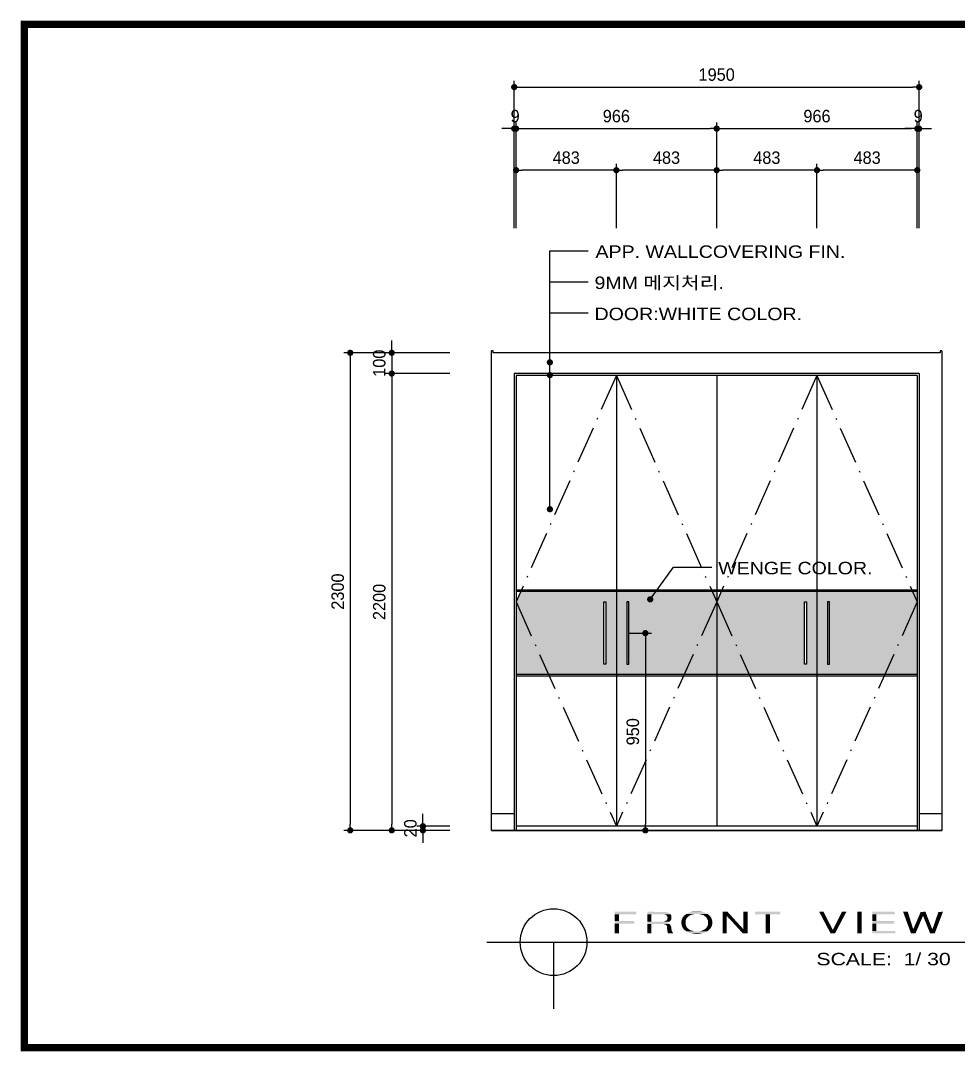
# Model space of a CAD drawing. Header units: millimetres. Extents: x -285 to 6878, y 504 to 5468.
# Drawn here: x -285 to 4231, y 504 to 5468 of the extents above; entities that cross this region are included whole.
import ezdxf
from ezdxf.enums import TextEntityAlignment as Align

# ---------------------------------------------------------------- set-up
doc = ezdxf.new("R2010")
doc.units = ezdxf.units.MM
doc.header["$LTSCALE"] = 30
doc.linetypes.add('ACAD_ISO10W100', pattern=[18.5, 12, -3, 0.5, -3])
doc.linetypes.add('CEN', pattern=[62, 60, -1, 0, -1])
for name, color, linetype in [('CEN', 1, 'CEN'), ('DIM', 8, 'Continuous'), ('ele', 7, 'Continuous'), ('FIN', 6, 'Continuous'), ('SHEET', 1, 'Continuous'), ('TEXT', 3, 'Continuous')]:
    doc.layers.add(name, color=color, linetype=linetype)
doc.layers.add('HAT', color=8, linetype='Continuous', lineweight=9)
doc.styles.add('GHS', font='Dotum.ttf')
doc.dimstyles.new('50', dxfattribs={"dimscale": 50, "dimtxt": 2, "dimasz": 1, "dimexe": 1, "dimexo": 1, "dimgap": 1, "dimtad": 1, "dimdec": 0, "dimzin": 0, "dimdsep": 46, "dimtxsty": 'GHS', "dimblk": 'KIM', "dimblk1": 'DOT', "dimblk2": 'DOT', "dimsah": 1, "dimcen": 0, "dimclrd": 9, "dimclre": 9, "dimclrt": 3, "dimadec": 0, "dimazin": 0, "dimtfac": 1, "dimtdec": 0, "dimtix": 1, "dimtmove": 2, "dimatfit": 3, "dimldrblk": 'DOT', "dimfxl": 0, "dimtolj": 1, "dimtzin": 0, "dimarcsym": 0})

# ---------------------------------------------------------------- blocks, each defined once
blk = doc.blocks.new('_Dot')
at = {"color": 0, "linetype": 'ByBlock', "lineweight": -2}
blk.add_line((-0.5, 0), (-1, 0), dxfattribs=at)
at = {"color": 0, "linetype": 'ByBlock', "const_width": 0.5}
blk.add_lwpolyline([(-0.25, 0, 1), (0.25, 0, 1)], format="xyb", close=True, dxfattribs=at)
blk = doc.blocks.new('*D4')
at = {"layer": 'DEFPOINTS', "color": 0}
for p in [(3066.6, 4948), (2100.6, 4438.4), (3066.6, 4438.4)]:
    blk.add_point(p, dxfattribs=at)
at = {"layer": 'DIM', "color": 9, "lineweight": -2}
for p, q in [((2100.6, 4468.4), (2100.6, 4978)), ((3066.6, 4468.4), (3066.6, 4978)), ((2130.6, 4948), (3036.6, 4948))]:
    blk.add_line(p, q, dxfattribs=at)
at = {"layer": 'DIM', "color": 9, "lineweight": -2, "xscale": 30, "yscale": 30, "zscale": 30, "rotation": 180}
blk.add_blockref('_Dot', (2100.6, 4948), dxfattribs=at)
at = {"layer": 'DIM', "color": 9, "lineweight": -2, "xscale": 30, "yscale": 30, "zscale": 30}
blk.add_blockref('_Dot', (3066.6, 4948), dxfattribs=at)
at = {"layer": 'DIM', "color": 3, "insert": (2583.6, 5008), "char_height": 60, "attachment_point": 5, "style": 'GHS'}
blk.add_mtext('\\A1;966', dxfattribs=at)
blk = doc.blocks.new('KIM')
at = {"layer": 'DIM', "color": 4}
blk.add_line((-1.2, 0), (1.2, 0), dxfattribs=at)
for radius in [0.3, 0.15]:
    blk.add_circle((0, 0), radius, dxfattribs=at)
blk = doc.blocks.new('*D5')
at = {"layer": 'DEFPOINTS', "color": 0}
for p in [(4041.6, 4948), (4032.6, 4438.4), (4041.6, 4438.4)]:
    blk.add_point(p, dxfattribs=at)
at = {"layer": 'DIM', "color": 9, "lineweight": -2}
for p, q in [((4032.6, 4468.4), (4032.6, 4978)), ((4041.6, 4468.4), (4041.6, 4978)), ((4002.6, 4948), (3972.6, 4948)), ((4032.6, 4948), (4041.6, 4948)), ((4071.6, 4948), (4101.6, 4948))]:
    blk.add_line(p, q, dxfattribs=at)
at = {"layer": 'DIM', "color": 9, "lineweight": -2, "xscale": 30, "yscale": 30, "zscale": 30}
blk.add_blockref('_Dot', (4032.6, 4948), dxfattribs=at)
at = {"layer": 'DIM', "color": 9, "lineweight": -2, "xscale": 30, "yscale": 30, "zscale": 30, "rotation": 180}
blk.add_blockref('_Dot', (4041.6, 4948), dxfattribs=at)
at = {"layer": 'DIM', "color": 3, "insert": (4037.1, 5008), "char_height": 60, "attachment_point": 5, "style": 'GHS'}
blk.add_mtext('\\A1;9', dxfattribs=at)
blk = doc.blocks.new('*D6')
at = {"layer": 'DEFPOINTS', "color": 0}
for p in [(2100.6, 4948), (2091.6, 4438.4), (2100.6, 4438.4)]:
    blk.add_point(p, dxfattribs=at)
at = {"layer": 'DIM', "color": 9, "lineweight": -2}
for p, q in [((2091.6, 4468.4), (2091.6, 4978)), ((2100.6, 4468.4), (2100.6, 4978)), ((2061.6, 4948), (2031.6, 4948)), ((2091.6, 4948), (2100.6, 4948)), ((2130.6, 4948), (2160.6, 4948))]:
    blk.add_line(p, q, dxfattribs=at)
at = {"layer": 'DIM', "color": 9, "lineweight": -2, "xscale": 30, "yscale": 30, "zscale": 30}
blk.add_blockref('_Dot', (2091.6, 4948), dxfattribs=at)
at = {"layer": 'DIM', "color": 9, "lineweight": -2, "xscale": 30, "yscale": 30, "zscale": 30, "rotation": 180}
blk.add_blockref('_Dot', (2100.6, 4948), dxfattribs=at)
at = {"layer": 'DIM', "color": 3, "insert": (2096.1, 5008), "char_height": 60, "attachment_point": 5, "style": 'GHS'}
blk.add_mtext('\\A1;9', dxfattribs=at)
blk = doc.blocks.new('*D7')
at = {"layer": 'DEFPOINTS', "color": 0}
for p in [(4032.6, 4948), (3066.6, 4438.4), (4032.6, 4438.4)]:
    blk.add_point(p, dxfattribs=at)
at = {"layer": 'DIM', "color": 9, "lineweight": -2}
for p, q in [((3066.6, 4468.4), (3066.6, 4978)), ((4032.6, 4468.4), (4032.6, 4978)), ((3096.6, 4948), (4002.6, 4948))]:
    blk.add_line(p, q, dxfattribs=at)
at = {"layer": 'DIM', "color": 9, "lineweight": -2, "xscale": 30, "yscale": 30, "zscale": 30, "rotation": 180}
blk.add_blockref('_Dot', (3066.6, 4948), dxfattribs=at)
at = {"layer": 'DIM', "color": 9, "lineweight": -2, "xscale": 30, "yscale": 30, "zscale": 30}
blk.add_blockref('_Dot', (4032.6, 4948), dxfattribs=at)
at = {"layer": 'DIM', "color": 3, "insert": (3549.6, 5008), "char_height": 60, "attachment_point": 5, "style": 'GHS'}
blk.add_mtext('\\A1;966', dxfattribs=at)
blk = doc.blocks.new('*D8')
at = {"layer": 'DEFPOINTS', "color": 0}
for p in [(4041.6, 5148), (2091.6, 4438.4), (4041.6, 4438.4)]:
    blk.add_point(p, dxfattribs=at)
at = {"layer": 'DIM', "color": 9, "lineweight": -2}
for p, q in [((2091.6, 4468.4), (2091.6, 5178)), ((4041.6, 4468.4), (4041.6, 5178)), ((2121.6, 5148), (4011.6, 5148))]:
    blk.add_line(p, q, dxfattribs=at)
at = {"layer": 'DIM', "color": 9, "lineweight": -2, "xscale": 30, "yscale": 30, "zscale": 30, "rotation": 180}
blk.add_blockref('_Dot', (2091.6, 5148), dxfattribs=at)
at = {"layer": 'DIM', "color": 9, "lineweight": -2, "xscale": 30, "yscale": 30, "zscale": 30}
blk.add_blockref('_Dot', (4041.6, 5148), dxfattribs=at)
at = {"layer": 'DIM', "color": 3, "insert": (3066.6, 5208), "char_height": 60, "attachment_point": 5, "style": 'GHS'}
blk.add_mtext('\\A1;1950', dxfattribs=at)
blk = doc.blocks.new('*D9')
at = {"layer": 'DEFPOINTS', "color": 0}
for p in [(3066.6, 4748), (3066.6, 4438.4), (3549.6, 4438.4)]:
    blk.add_point(p, dxfattribs=at)
at = {"layer": 'DIM', "color": 9, "lineweight": -2}
for p, q in [((3066.6, 4468.4), (3066.6, 4778)), ((3549.6, 4468.4), (3549.6, 4778)), ((3519.6, 4748), (3096.6, 4748))]:
    blk.add_line(p, q, dxfattribs=at)
at = {"layer": 'DIM', "color": 9, "lineweight": -2, "xscale": 30, "yscale": 30, "zscale": 30, "rotation": 180}
blk.add_blockref('_Dot', (3066.6, 4748), dxfattribs=at)
at = {"layer": 'DIM', "color": 9, "lineweight": -2, "xscale": 30, "yscale": 30, "zscale": 30}
blk.add_blockref('_Dot', (3549.6, 4748), dxfattribs=at)
at = {"layer": 'DIM', "color": 3, "insert": (3308.1, 4808), "char_height": 60, "attachment_point": 5, "style": 'GHS'}
blk.add_mtext('\\A1;483', dxfattribs=at)
blk = doc.blocks.new('*D10')
at = {"layer": 'DEFPOINTS', "color": 0}
for p in [(2100.6, 4748), (2100.6, 4438.4), (2583.6, 4438.4)]:
    blk.add_point(p, dxfattribs=at)
at = {"layer": 'DIM', "color": 9, "lineweight": -2}
for p, q in [((2100.6, 4468.4), (2100.6, 4778)), ((2583.6, 4468.4), (2583.6, 4778)), ((2553.6, 4748), (2130.6, 4748))]:
    blk.add_line(p, q, dxfattribs=at)
at = {"layer": 'DIM', "color": 9, "lineweight": -2, "xscale": 30, "yscale": 30, "zscale": 30, "rotation": 180}
blk.add_blockref('_Dot', (2100.6, 4748), dxfattribs=at)
at = {"layer": 'DIM', "color": 9, "lineweight": -2, "xscale": 30, "yscale": 30, "zscale": 30}
blk.add_blockref('_Dot', (2583.6, 4748), dxfattribs=at)
at = {"layer": 'DIM', "color": 3, "insert": (2342.1, 4808), "char_height": 60, "attachment_point": 5, "style": 'GHS'}
blk.add_mtext('\\A1;483', dxfattribs=at)
blk = doc.blocks.new('*D11')
at = {"layer": 'DEFPOINTS', "color": 0}
for p in [(2583.6, 4748), (2583.6, 4438.4), (3066.6, 4438.4)]:
    blk.add_point(p, dxfattribs=at)
at = {"layer": 'DIM', "color": 9, "lineweight": -2}
for p, q in [((2583.6, 4468.4), (2583.6, 4778)), ((3066.6, 4468.4), (3066.6, 4778)), ((3036.6, 4748), (2613.6, 4748))]:
    blk.add_line(p, q, dxfattribs=at)
at = {"layer": 'DIM', "color": 9, "lineweight": -2, "xscale": 30, "yscale": 30, "zscale": 30, "rotation": 180}
blk.add_blockref('_Dot', (2583.6, 4748), dxfattribs=at)
at = {"layer": 'DIM', "color": 9, "lineweight": -2, "xscale": 30, "yscale": 30, "zscale": 30}
blk.add_blockref('_Dot', (3066.6, 4748), dxfattribs=at)
at = {"layer": 'DIM', "color": 3, "insert": (2825.1, 4808), "char_height": 60, "attachment_point": 5, "style": 'GHS'}
blk.add_mtext('\\A1;483', dxfattribs=at)
blk = doc.blocks.new('*D12')
at = {"layer": 'DEFPOINTS', "color": 0}
for p in [(3549.6, 4748), (3549.6, 4438.4), (4032.6, 4438.4)]:
    blk.add_point(p, dxfattribs=at)
at = {"layer": 'DIM', "color": 9, "lineweight": -2}
for p, q in [((3549.6, 4468.4), (3549.6, 4778)), ((4032.6, 4468.4), (4032.6, 4778)), ((4002.6, 4748), (3579.6, 4748))]:
    blk.add_line(p, q, dxfattribs=at)
at = {"layer": 'DIM', "color": 9, "lineweight": -2, "xscale": 30, "yscale": 30, "zscale": 30, "rotation": 180}
blk.add_blockref('_Dot', (3549.6, 4748), dxfattribs=at)
at = {"layer": 'DIM', "color": 9, "lineweight": -2, "xscale": 30, "yscale": 30, "zscale": 30}
blk.add_blockref('_Dot', (4032.6, 4748), dxfattribs=at)
at = {"layer": 'DIM', "color": 3, "insert": (3791.1, 4808), "char_height": 60, "attachment_point": 5, "style": 'GHS'}
blk.add_mtext('\\A1;483', dxfattribs=at)
blk = doc.blocks.new('*U3', base_point=(-167940, 53823.8))
at = {"layer": 'SHEET', "color": 0}
for points in [[(-167923.5, 53917.5), (-167923.5, 53907.7), (-167837, 53917.5), (-167837, 53907.7)], [(-167923.5, 53907.7), (-167923.5, 53880.3), (-167907, 53907.7), (-167907, 53880.3)], [(-167793.5, 53917.5), (-167793.5, 53917.2), (-167793.5, 53917.5), (-167722.3, 53917.2)], [(-167793.5, 53917.2), (-167793.5, 53913.6), (-167722.3, 53917.2), (-167707, 53913.6)], [(-167793.5, 53913.6), (-167793.5, 53909.7), (-167707, 53913.6), (-167701.1, 53909.7)], [(-167793.5, 53909.7), (-167793.5, 53907.7), (-167701.1, 53909.7), (-167699.9, 53907.7)], [(-167793.5, 53907.7), (-167793.5, 53905.8), (-167776.4, 53907.7), (-167776.4, 53905.8)], [(-167793.5, 53905.8), (-167793.5, 53902.3), (-167776.4, 53905.8), (-167776.4, 53902.3)], [(-167728.2, 53907.7), (-167720, 53905.8), (-167699.9, 53907.7), (-167698.7, 53905.8)], [(-167720, 53905.8), (-167714.7, 53902.3), (-167698.7, 53905.8), (-167696.6, 53902.3)], [(-167639.7, 53906.2), (-167642.8, 53903.8), (-167614.7, 53906.2), (-167620.4, 53903.8)], [(-167638.6, 53907), (-167639.7, 53906.2), (-167610.8, 53907), (-167614.7, 53906.2)], [(-167637.1, 53908.1), (-167638.6, 53907), (-167604.9, 53908.1), (-167610.8, 53907)], [(-167636.6, 53908.5), (-167637.1, 53908.1), (-167602.9, 53908.5), (-167581.7, 53908.1)], [(-167633.5, 53910.9), (-167636.6, 53908.5), (-167555.5, 53910.9), (-167551.5, 53908.5)], [(-167629.3, 53912.8), (-167633.5, 53910.9), (-167558.8, 53912.8), (-167555.5, 53910.9)], [(-167625.9, 53914.4), (-167629.3, 53912.8), (-167563.5, 53914.4), (-167558.8, 53912.8)], [(-167618.7, 53916.4), (-167625.9, 53914.4), (-167569.4, 53916.4), (-167563.5, 53914.4)], [(-167615.9, 53917.2), (-167618.7, 53916.4), (-167573.6, 53917.2), (-167569.4, 53916.4)], [(-167607.5, 53918.3), (-167615.9, 53917.2), (-167580, 53918.3), (-167573.6, 53917.2)], [(-167604.7, 53918.7), (-167580, 53918.3), (-167604.7, 53918.7), (-167607.5, 53918.3)], [(-167602.9, 53908.5), (-167604.9, 53908.1), (-167551.5, 53908.5), (-167550.8, 53908.1)], [(-167581.7, 53908.1), (-167577.9, 53907), (-167550.8, 53908.1), (-167548.8, 53907)], [(-167577.9, 53907), (-167575.3, 53906.2), (-167548.8, 53907), (-167547.9, 53906.2)], [(-167575.3, 53906.2), (-167567.6, 53903.8), (-167547.9, 53906.2), (-167545.4, 53903.8)], [(-167491.1, 53917.5), (-167491.1, 53899.9), (-167471.1, 53917.5), (-167455, 53899.9)], [(-167407, 53917.5), (-167407, 53899.9), (-167390.6, 53917.5), (-167390.6, 53899.9)], [(-167360.6, 53917.5), (-167360.6, 53907.7), (-167258.8, 53917.5), (-167258.8, 53907.7)], [(-167317.6, 53907.7), (-167317.6, 53869.7), (-167301.1, 53907.7), (-167301.1, 53869.7)], [(-167102.9, 53917.5), (-167094.1, 53900.7), (-167085.3, 53917.5), (-167076.9, 53900.7)], [(-167011.7, 53917.5), (-167020.4, 53900.7), (-166994.1, 53917.5), (-167002.9, 53900.7)], [(-166950, 53917.5), (-166950, 53874.4), (-166932.9, 53917.5), (-166932.9, 53874.4)], [(-166890, 53917.5), (-166890, 53907.7), (-166800.6, 53917.5), (-166800.6, 53907.7)], [(-166890, 53907.7), (-166890, 53880.3), (-166873.5, 53907.7), (-166873.5, 53880.3)], [(-166766.4, 53917.5), (-166766.3, 53917.2), (-166747.6, 53917.5), (-166747.5, 53917.2)], [(-166766.3, 53917.2), (-166766, 53916.4), (-166747.5, 53917.2), (-166747.3, 53916.4)], [(-166766, 53916.4), (-166760.2, 53900.3), (-166747.3, 53916.4), (-166742.3, 53900.3)], [(-166696.2, 53916.4), (-166702.9, 53900.3), (-166676.4, 53916.4), (-166670, 53900.3)], [(-166695.9, 53917.2), (-166696.2, 53916.4), (-166676.8, 53917.2), (-166676.4, 53916.4)], [(-166678.8, 53917.5), (-166695.9, 53917.2), (-166677, 53917.5), (-166676.8, 53917.2)], [(-166624.9, 53916.4), (-166630.5, 53900.3), (-166606.9, 53916.4), (-166613, 53900.3)], [(-166624.7, 53917.2), (-166624.9, 53916.4), (-166606.6, 53917.2), (-166606.9, 53916.4)], [(-166606.4, 53917.5), (-166624.7, 53917.2), (-166606.4, 53917.5), (-166606.6, 53917.2)], [(-167923.5, 53880.3), (-167923.5, 53874.4), (-167845.3, 53880.3), (-167845.3, 53874.4)], [(-167923.5, 53874.4), (-167923.5, 53870.5), (-167845.3, 53874.4), (-167845.3, 53870.5)], [(-167923.5, 53870.5), (-167923.5, 53831.3), (-167907, 53870.5), (-167907, 53831.3)], [(-167793.5, 53902.3), (-167793.5, 53901.1), (-167776.4, 53902.3), (-167776.4, 53901.1)], [(-167793.5, 53901.1), (-167793.5, 53896), (-167776.4, 53901.1), (-167776.4, 53896)], [(-167793.5, 53896), (-167793.5, 53888.5), (-167776.4, 53896), (-167776.4, 53888.5)], [(-167793.5, 53888.5), (-167793.5, 53887), (-167776.4, 53888.5), (-167776.4, 53887)], [(-167793.5, 53887), (-167793.5, 53884.2), (-167776.4, 53887), (-167776.4, 53884.2)], [(-167793.5, 53884.2), (-167793.5, 53882.6), (-167776.4, 53884.2), (-167776.4, 53882.6)], [(-167793.5, 53882.6), (-167793.5, 53879.1), (-167776.4, 53882.6), (-167776.4, 53879.1)], [(-167793.5, 53879.1), (-167793.5, 53878.3), (-167776.4, 53879.1), (-167776.4, 53878.3)], [(-167793.5, 53878.3), (-167793.5, 53877.9), (-167776.4, 53878.3), (-167776.4, 53877.9)], [(-167793.5, 53877.9), (-167793.5, 53874.4), (-167704.8, 53877.9), (-167711.1, 53874.4)], [(-167793.5, 53874.4), (-167793.5, 53873.2), (-167711.1, 53874.4), (-167711.1, 53873.2)], [(-167793.5, 53873.2), (-167793.5, 53869.7), (-167711.1, 53873.2), (-167704.7, 53869.7)], [(-167793.5, 53869.7), (-167793.5, 53868.1), (-167704.7, 53869.7), (-167703.4, 53868.1)], [(-167793.5, 53868.1), (-167793.5, 53867), (-167776.4, 53868.1), (-167776.4, 53867)], [(-167793.5, 53867), (-167793.5, 53863.4), (-167776.4, 53867), (-167776.4, 53863.4)], [(-167793.5, 53863.4), (-167793.5, 53863), (-167776.4, 53863.4), (-167776.4, 53863)], [(-167793.5, 53863), (-167793.5, 53859.5), (-167776.4, 53863), (-167776.4, 53859.5)], [(-167727.2, 53878.3), (-167729.4, 53877.9), (-167704.1, 53878.3), (-167704.8, 53877.9)], [(-167722.9, 53879.1), (-167727.2, 53878.3), (-167703.2, 53879.1), (-167704.1, 53878.3)], [(-167727, 53868.1), (-167721.7, 53867), (-167703.4, 53868.1), (-167702.5, 53867)], [(-167717.2, 53882.6), (-167722.9, 53879.1), (-167699.4, 53882.6), (-167703.2, 53879.1)], [(-167721.7, 53867), (-167716.4, 53863.4), (-167702.5, 53867), (-167699.7, 53863.4)], [(-167714.7, 53884.2), (-167717.2, 53882.6), (-167698.4, 53884.2), (-167699.4, 53882.6)], [(-167716.4, 53863.4), (-167716.2, 53863), (-167699.7, 53863.4), (-167699.4, 53863)], [(-167716.2, 53863), (-167714.1, 53859.5), (-167699.4, 53863), (-167698.3, 53859.5)], [(-167714.7, 53902.3), (-167714.1, 53901.1), (-167696.6, 53902.3), (-167695.9, 53901.1)], [(-167712.9, 53887), (-167714.7, 53884.2), (-167696.8, 53887), (-167698.4, 53884.2)], [(-167714.1, 53901.1), (-167711.7, 53896), (-167695.9, 53901.1), (-167695.9, 53896)], [(-167712.7, 53888.5), (-167712.9, 53887), (-167695.9, 53888.5), (-167696.8, 53887)], [(-167711.7, 53896), (-167712.7, 53888.5), (-167695.9, 53896), (-167695.9, 53888.5)], [(-167656.1, 53879.9), (-167656.4, 53877.5), (-167639.4, 53879.9), (-167639.3, 53877.5)], [(-167656.4, 53877.5), (-167656.3, 53876.4), (-167639.3, 53877.5), (-167639.2, 53876.4)], [(-167656.3, 53876.4), (-167655.6, 53866.6), (-167639.2, 53876.4), (-167638.9, 53866.6)], [(-167655.6, 53882.6), (-167656.1, 53879.9), (-167638.7, 53882.6), (-167639.4, 53879.9)], [(-167655.4, 53884.2), (-167655.6, 53882.6), (-167638.3, 53884.2), (-167638.7, 53882.6)], [(-167655.6, 53866.6), (-167655.5, 53865.8), (-167638.9, 53866.6), (-167638.8, 53865.8)], [(-167655.5, 53865.8), (-167655.4, 53865), (-167638.8, 53865.8), (-167638.8, 53865)], [(-167655.3, 53885), (-167655.4, 53884.2), (-167638.1, 53885), (-167638.3, 53884.2)], [(-167655.4, 53865), (-167655.3, 53863), (-167638.8, 53865), (-167638, 53863)], [(-167654.5, 53887), (-167655.3, 53885), (-167637.6, 53887), (-167638.1, 53885)], [(-167655.3, 53863), (-167653.9, 53859.5), (-167638, 53863), (-167636.4, 53859.5)], [(-167651.7, 53893.6), (-167654.5, 53887), (-167633.4, 53893.6), (-167637.6, 53887)], [(-167651.1, 53894.4), (-167651.7, 53893.6), (-167632.9, 53894.4), (-167633.4, 53893.6)], [(-167650.6, 53895.2), (-167651.1, 53894.4), (-167631.9, 53895.2), (-167632.9, 53894.4)], [(-167647, 53899.9), (-167650.6, 53895.2), (-167626.2, 53899.9), (-167631.9, 53895.2)], [(-167645.9, 53901.5), (-167647, 53899.9), (-167624.2, 53901.5), (-167626.2, 53899.9)], [(-167643.8, 53903), (-167645.9, 53901.5), (-167622.3, 53903), (-167624.2, 53901.5)], [(-167642.8, 53903.8), (-167643.8, 53903), (-167620.4, 53903.8), (-167622.3, 53903)], [(-167567.6, 53903.8), (-167566.5, 53903), (-167545.4, 53903.8), (-167544.5, 53903)], [(-167566.5, 53903), (-167564.4, 53901.5), (-167544.5, 53903), (-167542.8, 53901.5)], [(-167564.4, 53901.5), (-167562.3, 53899.9), (-167542.8, 53901.5), (-167541.1, 53899.9)], [(-167562.3, 53899.9), (-167555.9, 53895.2), (-167541.1, 53899.9), (-167537.6, 53895.2)], [(-167555.9, 53895.2), (-167555.4, 53894.4), (-167537.6, 53895.2), (-167537, 53894.4)], [(-167555.4, 53894.4), (-167555, 53893.6), (-167537, 53894.4), (-167536.7, 53893.6)], [(-167555, 53893.6), (-167551.6, 53887), (-167536.7, 53893.6), (-167534, 53887)], [(-167550.4, 53863), (-167551.7, 53859.5), (-167533.5, 53863), (-167534.8, 53859.5)], [(-167551.6, 53887), (-167550.6, 53885), (-167534, 53887), (-167533.2, 53885)], [(-167550.6, 53885), (-167550.2, 53884.2), (-167533.2, 53885), (-167532.9, 53884.2)], [(-167549.7, 53865), (-167550.4, 53863), (-167532.9, 53865), (-167533.5, 53863)], [(-167550.2, 53884.2), (-167549.4, 53882.6), (-167532.9, 53884.2), (-167532.7, 53882.6)], [(-167549.4, 53865.8), (-167549.7, 53865), (-167532.6, 53865.8), (-167532.9, 53865)], [(-167549.4, 53882.6), (-167549.4, 53879.9), (-167532.7, 53882.6), (-167532.3, 53879.9)], [(-167549.4, 53879.9), (-167549.4, 53877.5), (-167532.3, 53879.9), (-167531.9, 53877.5)], [(-167549.4, 53877.5), (-167549.4, 53876.4), (-167531.9, 53877.5), (-167531.7, 53876.4)], [(-167549.4, 53876.4), (-167549.4, 53866.6), (-167531.7, 53876.4), (-167532.3, 53866.6)], [(-167549.4, 53866.6), (-167549.4, 53865.8), (-167532.3, 53866.6), (-167532.6, 53865.8)], [(-167491.1, 53899.9), (-167491.1, 53896.8), (-167474.1, 53899.9), (-167474.1, 53896.8)], [(-167491.1, 53896.8), (-167491.1, 53895.6), (-167474.1, 53896.8), (-167474.1, 53895.6)], [(-167491.1, 53895.6), (-167491.1, 53888.5), (-167474.1, 53895.6), (-167474.1, 53888.5)], [(-167491.1, 53888.5), (-167491.1, 53887.4), (-167474.1, 53888.5), (-167474.1, 53887.4)], [(-167491.1, 53887.4), (-167491.1, 53883.4), (-167474.1, 53887.4), (-167474.1, 53883.4)], [(-167491.1, 53883.4), (-167491.1, 53874.4), (-167474.1, 53883.4), (-167474.1, 53874.4)], [(-167491.1, 53874.4), (-167491.1, 53865.4), (-167474.1, 53874.4), (-167474.1, 53865.4)], [(-167491.1, 53865.4), (-167491.1, 53860.3), (-167474.1, 53865.4), (-167474.1, 53860.3)], [(-167472.9, 53899.9), (-167470, 53896.8), (-167455, 53899.9), (-167452.1, 53896.8)], [(-167470, 53896.8), (-167470, 53895.6), (-167452.1, 53896.8), (-167451, 53895.6)], [(-167470, 53895.6), (-167462.3, 53888.5), (-167451, 53895.6), (-167444.6, 53888.5)], [(-167462.3, 53888.5), (-167461.2, 53887.4), (-167444.6, 53888.5), (-167443.5, 53887.4)], [(-167461.2, 53887.4), (-167457.7, 53883.4), (-167443.5, 53887.4), (-167439.9, 53883.4)], [(-167457.7, 53883.4), (-167449.4, 53874.4), (-167439.9, 53883.4), (-167431.8, 53874.4)], [(-167449.4, 53874.4), (-167441.1, 53865.4), (-167431.8, 53874.4), (-167423.6, 53865.4)], [(-167441.1, 53865.4), (-167436.4, 53860.3), (-167423.6, 53865.4), (-167418.9, 53860.3)], [(-167407, 53899.9), (-167407, 53896.8), (-167390.6, 53899.9), (-167390.6, 53896.8)], [(-167407, 53896.8), (-167407, 53895.6), (-167390.6, 53896.8), (-167390.6, 53895.6)], [(-167407, 53895.6), (-167407, 53888.5), (-167390.6, 53895.6), (-167390.6, 53888.5)], [(-167407, 53888.5), (-167407, 53887.4), (-167390.6, 53888.5), (-167390.6, 53887.4)], [(-167407, 53887.4), (-167407, 53883.4), (-167390.6, 53887.4), (-167390.6, 53883.4)], [(-167407, 53883.4), (-167407, 53874.4), (-167390.6, 53883.4), (-167390.6, 53874.4)], [(-167407, 53874.4), (-167407, 53865.4), (-167390.6, 53874.4), (-167390.6, 53865.4)], [(-167407, 53865.4), (-167407, 53860.3), (-167390.6, 53865.4), (-167390.6, 53860.3)], [(-167317.6, 53869.7), (-167317.6, 53869.3), (-167301.1, 53869.7), (-167301.1, 53869.3)], [(-167317.6, 53869.3), (-167317.6, 53831.3), (-167301.1, 53869.3), (-167301.1, 53831.3)], [(-167094.1, 53900.7), (-167084.3, 53881.9), (-167076.9, 53900.7), (-167067.6, 53881.9)], [(-167084.3, 53881.9), (-167080.6, 53874.8), (-167067.6, 53881.9), (-167064, 53874.8)], [(-167080.6, 53874.8), (-167076, 53866.2), (-167064, 53874.8), (-167059.6, 53866.2)], [(-167076, 53866.2), (-167065.6, 53846.2), (-167059.6, 53866.2), (-167049.4, 53846.2)], [(-167037.7, 53866.2), (-167047.6, 53846.2), (-167021.1, 53866.2), (-167031.6, 53846.2)], [(-167033.5, 53874.8), (-167037.7, 53866.2), (-167016.6, 53874.8), (-167021.1, 53866.2)], [(-167030, 53881.9), (-167033.5, 53874.8), (-167012.9, 53881.9), (-167016.6, 53874.8)], [(-167020.4, 53900.7), (-167030, 53881.9), (-167002.9, 53900.7), (-167012.9, 53881.9)], [(-166950, 53874.4), (-166950, 53831.3), (-166932.9, 53874.4), (-166932.9, 53831.3)], [(-166890, 53880.3), (-166890, 53874.4), (-166803.5, 53880.3), (-166803.5, 53874.4)], [(-166890, 53874.4), (-166890, 53870.5), (-166803.5, 53874.4), (-166803.5, 53870.5)], [(-166890, 53870.5), (-166890, 53841.1), (-166873.5, 53870.5), (-166873.5, 53841.1)], [(-166760.2, 53900.3), (-166754.8, 53885.4), (-166742.3, 53900.3), (-166737.6, 53885.4)], [(-166754.8, 53885.4), (-166754.1, 53883.4), (-166737.6, 53885.4), (-166737, 53883.4)], [(-166754.1, 53883.4), (-166754, 53883), (-166737, 53883.4), (-166736.9, 53883)], [(-166754, 53883), (-166751.1, 53875.2), (-166736.9, 53883), (-166734.4, 53875.2)], [(-166751.1, 53875.2), (-166750.9, 53874.4), (-166734.4, 53875.2), (-166734.2, 53874.4)], [(-166750.9, 53874.4), (-166747.8, 53866.2), (-166734.2, 53874.4), (-166731.6, 53866.2)], [(-166747.8, 53866.2), (-166747.7, 53865.8), (-166731.6, 53866.2), (-166731.5, 53865.8)], [(-166747.7, 53865.8), (-166743.4, 53854.4), (-166731.5, 53865.8), (-166727.9, 53854.4)], [(-166717.7, 53865.8), (-166722.6, 53854.4), (-166701.7, 53865.8), (-166706.6, 53854.4)], [(-166717.5, 53866.2), (-166717.7, 53865.8), (-166701.6, 53866.2), (-166701.7, 53865.8)], [(-166713.9, 53874.4), (-166717.5, 53866.2), (-166698.1, 53874.4), (-166701.6, 53866.2)], [(-166713.6, 53875.2), (-166713.9, 53874.4), (-166697.7, 53875.2), (-166698.1, 53874.4)], [(-166710.1, 53883), (-166713.6, 53875.2), (-166694.4, 53883), (-166697.7, 53875.2)], [(-166710, 53883.4), (-166710.1, 53883), (-166694.2, 53883.4), (-166694.4, 53883)], [(-166709.2, 53885.4), (-166710, 53883.4), (-166693.4, 53885.4), (-166694.2, 53883.4)], [(-166702.9, 53900.3), (-166709.2, 53885.4), (-166687, 53900.3), (-166693.4, 53885.4)], [(-166685.9, 53900.3), (-166679.9, 53885.4), (-166670, 53900.3), (-166664.1, 53885.4)], [(-166679.9, 53885.4), (-166679.2, 53883.4), (-166664.1, 53885.4), (-166663.3, 53883.4)], [(-166679.2, 53883.4), (-166679, 53883), (-166663.3, 53883.4), (-166663.2, 53883)], [(-166679, 53883), (-166675.9, 53875.2), (-166663.2, 53883), (-166660, 53875.2)], [(-166675.9, 53875.2), (-166675.6, 53874.4), (-166660, 53875.2), (-166659.7, 53874.4)], [(-166675.6, 53874.4), (-166672.3, 53866.2), (-166659.7, 53874.4), (-166656.4, 53866.2)], [(-166672.3, 53866.2), (-166672.2, 53865.8), (-166656.4, 53866.2), (-166656.3, 53865.8)], [(-166672.2, 53865.8), (-166667.5, 53854.4), (-166656.3, 53865.8), (-166651.7, 53854.4)], [(-166642.4, 53865.8), (-166646.3, 53854.4), (-166626.2, 53865.8), (-166630.5, 53854.4)], [(-166642.3, 53866.2), (-166642.4, 53865.8), (-166626.1, 53866.2), (-166626.2, 53865.8)], [(-166639.4, 53874.4), (-166642.3, 53866.2), (-166622.9, 53874.4), (-166626.1, 53866.2)], [(-166639.1, 53875.2), (-166639.4, 53874.4), (-166622.6, 53875.2), (-166622.9, 53874.4)], [(-166636.4, 53883), (-166639.1, 53875.2), (-166619.6, 53883), (-166622.6, 53875.2)], [(-166636.3, 53883.4), (-166636.4, 53883), (-166619.5, 53883.4), (-166619.6, 53883)], [(-166635.6, 53885.4), (-166636.3, 53883.4), (-166618.7, 53885.4), (-166619.5, 53883.4)], [(-166630.5, 53900.3), (-166635.6, 53885.4), (-166613, 53900.3), (-166618.7, 53885.4)], [(-167793.5, 53859.5), (-167793.5, 53853.2), (-167776.4, 53859.5), (-167776.4, 53853.2)], [(-167793.5, 53853.2), (-167793.5, 53841.9), (-167776.4, 53853.2), (-167776.4, 53841.9)], [(-167793.5, 53841.9), (-167793.5, 53841.1), (-167776.4, 53841.9), (-167776.4, 53841.1)], [(-167793.5, 53841.1), (-167793.5, 53835.2), (-167776.4, 53841.1), (-167776.4, 53835.2)], [(-167793.5, 53835.2), (-167793.5, 53834.4), (-167776.4, 53835.2), (-167776.4, 53834.4)], [(-167793.5, 53834.4), (-167793.5, 53831.7), (-167776.4, 53834.4), (-167776.4, 53831.7)], [(-167793.5, 53831.7), (-167793.5, 53831.3), (-167776.4, 53831.7), (-167776.4, 53831.3)], [(-167714.1, 53859.5), (-167713.7, 53853.2), (-167698.3, 53859.5), (-167696.4, 53853.2)], [(-167713.7, 53853.2), (-167712.9, 53841.9), (-167696.4, 53853.2), (-167695.3, 53841.9)], [(-167712.9, 53841.9), (-167712.7, 53841.1), (-167695.3, 53841.9), (-167695.3, 53841.1)], [(-167712.7, 53841.1), (-167711, 53835.2), (-167695.3, 53841.1), (-167691.7, 53835.2)], [(-167711, 53835.2), (-167710.8, 53834.4), (-167691.7, 53835.2), (-167690, 53834.4)], [(-167710.8, 53834.4), (-167710, 53831.7), (-167690, 53834.4), (-167690, 53831.7)], [(-167710, 53831.7), (-167690, 53831.3), (-167690, 53831.7), (-167690, 53831.3)], [(-167653.9, 53859.5), (-167652.8, 53856.8), (-167636.4, 53859.5), (-167635.3, 53856.8)], [(-167652.8, 53856.8), (-167652.6, 53856.4), (-167635.3, 53856.8), (-167635, 53856.4)], [(-167652.6, 53856.4), (-167652.3, 53855.6), (-167635, 53856.4), (-167634.4, 53855.6)], [(-167652.3, 53855.6), (-167650.9, 53853.6), (-167634.4, 53855.6), (-167632.9, 53853.6)], [(-167650.9, 53853.6), (-167649.8, 53852.1), (-167632.9, 53853.6), (-167631.7, 53852.1)], [(-167649.8, 53852.1), (-167647, 53848.1), (-167631.7, 53852.1), (-167626.4, 53848.1)], [(-167647, 53848.1), (-167646.4, 53847.4), (-167626.4, 53848.1), (-167625.4, 53847.4)], [(-167646.4, 53847.4), (-167643.1, 53844.2), (-167625.4, 53847.4), (-167621.1, 53844.2)], [(-167643.1, 53844.2), (-167642.3, 53843.4), (-167621.1, 53844.2), (-167618.7, 53843.4)], [(-167642.3, 53843.4), (-167641.1, 53842.6), (-167618.7, 53843.4), (-167616.2, 53842.6)], [(-167641.1, 53842.6), (-167640.5, 53842.3), (-167616.2, 53842.6), (-167615, 53842.3)], [(-167640.5, 53842.3), (-167636.1, 53839.5), (-167615, 53842.3), (-167606.4, 53839.5)], [(-167636.1, 53839.5), (-167634.9, 53838.7), (-167606.4, 53839.5), (-167589.4, 53838.7)], [(-167634.9, 53838.7), (-167630, 53835.6), (-167553.8, 53838.7), (-167558.8, 53835.6)], [(-167630, 53835.6), (-167621.1, 53832.1), (-167558.8, 53835.6), (-167568.9, 53832.1)], [(-167621.1, 53832.1), (-167615.9, 53830.9), (-167568.9, 53832.1), (-167572.3, 53830.9)], [(-167615.9, 53830.9), (-167610.6, 53829.7), (-167572.3, 53830.9), (-167579.4, 53829.7)], [(-167610.6, 53829.7), (-167601.9, 53828.9), (-167579.4, 53829.7), (-167584.1, 53828.9)], [(-167601.9, 53828.9), (-167597.6, 53828.5), (-167584.1, 53828.9), (-167597.6, 53828.5)], [(-167582.3, 53839.5), (-167589.4, 53838.7), (-167552.6, 53839.5), (-167553.8, 53838.7)], [(-167572.3, 53842.3), (-167582.3, 53839.5), (-167548.2, 53842.3), (-167552.6, 53839.5)], [(-167571.6, 53842.6), (-167572.3, 53842.3), (-167547.6, 53842.6), (-167548.2, 53842.3)], [(-167570.2, 53843.4), (-167571.6, 53842.6), (-167546.8, 53843.4), (-167547.6, 53842.6)], [(-167568.8, 53844.2), (-167570.2, 53843.4), (-167545.9, 53844.2), (-167546.8, 53843.4)], [(-167563.1, 53847.4), (-167568.8, 53844.2), (-167542.6, 53847.4), (-167545.9, 53844.2)], [(-167561.7, 53848.1), (-167563.1, 53847.4), (-167541.7, 53848.1), (-167542.6, 53847.4)], [(-167557.5, 53852.1), (-167561.7, 53848.1), (-167538.9, 53852.1), (-167541.7, 53848.1)], [(-167555.9, 53853.6), (-167557.5, 53852.1), (-167537.8, 53853.6), (-167538.9, 53852.1)], [(-167554.5, 53855.6), (-167555.9, 53853.6), (-167536.4, 53855.6), (-167537.8, 53853.6)], [(-167553.9, 53856.4), (-167554.5, 53855.6), (-167535.9, 53856.4), (-167536.4, 53855.6)], [(-167553.7, 53856.8), (-167553.9, 53856.4), (-167535.7, 53856.8), (-167535.9, 53856.4)], [(-167551.7, 53859.5), (-167553.7, 53856.8), (-167534.8, 53859.5), (-167535.7, 53856.8)], [(-167491.1, 53860.3), (-167491.1, 53857.5), (-167474.1, 53860.3), (-167474.1, 53857.5)], [(-167491.1, 53857.5), (-167491.1, 53848.9), (-167474.1, 53857.5), (-167474.1, 53848.9)], [(-167491.1, 53848.9), (-167491.1, 53831.7), (-167474.1, 53848.9), (-167474.1, 53831.7)], [(-167491.1, 53831.7), (-167491.1, 53831.3), (-167474.1, 53831.7), (-167474.1, 53831.3)], [(-167436.4, 53860.3), (-167434, 53857.5), (-167418.9, 53860.3), (-167416.4, 53857.5)], [(-167434, 53857.5), (-167426.2, 53848.9), (-167416.4, 53857.5), (-167408.2, 53848.9)], [(-167426.2, 53848.9), (-167410.6, 53831.7), (-167390.6, 53848.9), (-167390.6, 53831.7)], [(-167410.6, 53831.7), (-167390.6, 53831.3), (-167390.6, 53831.7), (-167390.6, 53831.3)], [(-167407, 53860.3), (-167407, 53857.5), (-167390.6, 53860.3), (-167390.6, 53857.5)], [(-167407, 53857.5), (-167407, 53848.9), (-167390.6, 53857.5), (-167390.6, 53848.9)], [(-167065.6, 53846.2), (-167058.2, 53832.1), (-167031.6, 53846.2), (-167039, 53832.1)], [(-167058.2, 53832.1), (-167057.6, 53831.3), (-167039, 53832.1), (-167039.4, 53831.3)], [(-166890, 53841.1), (-166890, 53831.3), (-166797.6, 53841.1), (-166797.6, 53831.3)], [(-166743.4, 53854.4), (-166741.7, 53849.7), (-166727.9, 53854.4), (-166726.4, 53849.7)], [(-166741.7, 53849.7), (-166741.4, 53848.9), (-166708.6, 53849.7), (-166708.9, 53848.9)], [(-166741.4, 53848.9), (-166735.3, 53832.5), (-166708.9, 53848.9), (-166715.9, 53832.5)], [(-166735.3, 53832.5), (-166734.9, 53831.7), (-166715.9, 53832.5), (-166716.3, 53831.7)], [(-166734.9, 53831.7), (-166734.7, 53831.3), (-166716.3, 53831.7), (-166716.4, 53831.3)], [(-166722.6, 53854.4), (-166724.7, 53849.7), (-166706.6, 53854.4), (-166708.6, 53849.7)], [(-166667.5, 53854.4), (-166665.6, 53849.7), (-166651.7, 53854.4), (-166649.7, 53849.7)], [(-166665.6, 53849.7), (-166665.3, 53848.9), (-166649.7, 53849.7), (-166649.4, 53848.9)], [(-166665.3, 53848.9), (-166658.5, 53832.5), (-166632.6, 53848.9), (-166638.9, 53832.5)], [(-166658.5, 53832.5), (-166658.2, 53831.7), (-166638.9, 53832.5), (-166639.2, 53831.7)], [(-166658.2, 53831.7), (-166639.4, 53831.3), (-166639.2, 53831.7), (-166639.4, 53831.3)], [(-166647.9, 53849.7), (-166648.2, 53848.9), (-166632.3, 53849.7), (-166632.6, 53848.9)], [(-166646.3, 53854.4), (-166647.9, 53849.7), (-166630.5, 53854.4), (-166632.3, 53849.7)]]:
    blk.add_solid(points, dxfattribs=at)
blk = doc.blocks.new('*D13')
at = {"layer": 'DEFPOINTS', "color": 0}
for p in [(2613.6, 2518.4), (2613.6, 1568.4), (2723.2, 1568.4)]:
    blk.add_point(p, dxfattribs=at)
at = {"layer": 'DIM', "color": 9, "lineweight": -2}
for p, q in [((2643.6, 2518.4), (2753.2, 2518.4)), ((2723.2, 2488.4), (2723.2, 1598.4)), ((2643.6, 1568.4), (2753.2, 1568.4))]:
    blk.add_line(p, q, dxfattribs=at)
at = {"layer": 'DIM', "color": 9, "lineweight": -2, "xscale": 30, "yscale": 30, "zscale": 30}
for p, rotation in [((2723.2, 2518.4), 90), ((2723.2, 1568.4), 270)]:
    blk.add_blockref('_Dot', p, dxfattribs=dict(at, rotation=rotation))
at = {"layer": 'DIM', "color": 3, "insert": (2663.2, 2043.4), "char_height": 60, "attachment_point": 5, "rotation": 90, "style": 'GHS'}
blk.add_mtext('\\A1;950', dxfattribs=at)
blk = doc.blocks.new('*D14')
at = {"layer": 'DEFPOINTS', "color": 0}
for p in [(1811.6, 3868.4), (1501.9, 3768.4), (1811.6, 3768.4)]:
    blk.add_point(p, dxfattribs=at)
at = {"layer": 'DIM', "color": 9, "lineweight": -2}
for p, q in [((1501.9, 3898.4), (1501.9, 3928.4)), ((1781.6, 3868.4), (1471.9, 3868.4)), ((1501.9, 3868.4), (1501.9, 3768.4)), ((1781.6, 3768.4), (1471.9, 3768.4)), ((1501.9, 3738.4), (1501.9, 3708.4))]:
    blk.add_line(p, q, dxfattribs=at)
at = {"layer": 'DIM', "color": 9, "lineweight": -2, "xscale": 30, "yscale": 30, "zscale": 30}
for p, rotation in [((1501.9, 3868.4), 270), ((1501.9, 3768.4), 90)]:
    blk.add_blockref('_Dot', p, dxfattribs=dict(at, rotation=rotation))
at = {"layer": 'DIM', "color": 3, "insert": (1441.9, 3818.4), "char_height": 60, "attachment_point": 5, "rotation": 90, "style": 'GHS'}
blk.add_mtext('\\A1;100', dxfattribs=at)
blk = doc.blocks.new('*D15')
at = {"layer": 'DEFPOINTS', "color": 0}
for p in [(1811.6, 3768.4), (1501.9, 1568.4), (1811.6, 1568.4)]:
    blk.add_point(p, dxfattribs=at)
at = {"layer": 'DIM', "color": 9, "lineweight": -2}
for p, q in [((1781.6, 3768.4), (1471.9, 3768.4)), ((1501.9, 3738.4), (1501.9, 1598.4)), ((1781.6, 1568.4), (1471.9, 1568.4))]:
    blk.add_line(p, q, dxfattribs=at)
at = {"layer": 'DIM', "color": 9, "lineweight": -2, "xscale": 30, "yscale": 30, "zscale": 30}
for p, rotation in [((1501.9, 3768.4), 90), ((1501.9, 1568.4), 270)]:
    blk.add_blockref('_Dot', p, dxfattribs=dict(at, rotation=rotation))
at = {"layer": 'DIM', "color": 3, "insert": (1441.9, 2668.4), "char_height": 60, "attachment_point": 5, "rotation": 90, "style": 'GHS'}
blk.add_mtext('\\A1;2200', dxfattribs=at)
blk = doc.blocks.new('*D16')
at = {"layer": 'DEFPOINTS', "color": 0}
for p in [(1811.6, 3868.4), (1301.9, 1568.4), (1811.6, 1568.4)]:
    blk.add_point(p, dxfattribs=at)
at = {"layer": 'DIM', "color": 9, "lineweight": -2}
for p, q in [((1781.6, 3868.4), (1271.9, 3868.4)), ((1301.9, 3838.4), (1301.9, 1598.4)), ((1781.6, 1568.4), (1271.9, 1568.4))]:
    blk.add_line(p, q, dxfattribs=at)
at = {"layer": 'DIM', "color": 9, "lineweight": -2, "xscale": 30, "yscale": 30, "zscale": 30}
for p, rotation in [((1301.9, 3868.4), 90), ((1301.9, 1568.4), 270)]:
    blk.add_blockref('_Dot', p, dxfattribs=dict(at, rotation=rotation))
at = {"layer": 'DIM', "color": 3, "insert": (1241.9, 2718.4), "char_height": 60, "attachment_point": 5, "rotation": 90, "style": 'GHS'}
blk.add_mtext('\\A1;2300', dxfattribs=at)
blk = doc.blocks.new('*D17')
at = {"layer": 'DEFPOINTS', "color": 0}
for p in [(1651.9, 1568.4), (1811.6, 1588.4), (1811.6, 1568.4)]:
    blk.add_point(p, dxfattribs=at)
at = {"layer": 'DIM', "color": 9, "lineweight": -2}
for p, q in [((1651.9, 1618.4), (1651.9, 1648.4)), ((1781.6, 1588.4), (1621.9, 1588.4)), ((1781.6, 1568.4), (1621.9, 1568.4)), ((1651.9, 1588.4), (1651.9, 1568.4)), ((1651.9, 1538.4), (1651.9, 1508.4))]:
    blk.add_line(p, q, dxfattribs=at)
at = {"layer": 'DIM', "color": 9, "lineweight": -2, "xscale": 30, "yscale": 30, "zscale": 30}
for p, rotation in [((1651.9, 1588.4), 270), ((1651.9, 1568.4), 90)]:
    blk.add_blockref('_Dot', p, dxfattribs=dict(at, rotation=rotation))
at = {"layer": 'DIM', "color": 3, "insert": (1591.9, 1578.4), "char_height": 60, "attachment_point": 5, "rotation": 90, "style": 'GHS'}
blk.add_mtext('\\A1;20', dxfattribs=at)

msp = doc.modelspace()

# ---------------------------------------------------------------- hatches: boundary and pattern name
at = {"layer": 'HAT'}
h = msp.add_hatch(dxfattribs=at)
h.set_pattern_fill('DOTS', color=1, scale=300, style=0)
h.set_pattern_definition([(0, (-29846.44, -27067.242), (9.375, 18.75), [0, -18.75])])
h.paths.add_polyline_path([(2100.6, 2668.9), (2100.6, 2318.4), (2257.2, 2318.4)])
h.paths.add_polyline_path([(2257.2, 2318.4), (2583.6, 2318.4), (2583.6, 2718.4), (2122.5, 2718.4), (2100.6, 2668.9)])
h.paths.add_polyline_path([(2523.6, 2668.4), (2533.6, 2668.4), (2533.6, 2368.4), (2523.6, 2368.4)], flags=16)
h.paths.add_polyline_path([(2583.6, 2718.4), (2583.6, 2318.4), (2909.9, 2318.4), (3066.6, 2668.9), (3044.6, 2718.4)])
h.paths.add_polyline_path([(2643.6, 2368.4), (2633.6, 2368.4), (2633.6, 2668.4), (2643.6, 2668.4)], flags=16)
h.paths.add_polyline_path([(3066.6, 2318.4), (3223.2, 2318.4), (3066.6, 2668.9)], flags=17)
h.paths.add_polyline_path([(3066.6, 2668.9), (2909.9, 2318.4), (3066.6, 2318.4)])
h.paths.add_polyline_path([(3066.6, 2718.4), (3044.6, 2718.4), (3066.6, 2668.9)])
h.paths.add_polyline_path([(3088.5, 2718.4), (3066.6, 2668.9), (3223.2, 2318.4), (3549.6, 2318.4), (3549.6, 2718.4)])
h.paths.add_polyline_path([(3489.6, 2668.4), (3499.6, 2668.4), (3499.6, 2368.4), (3489.6, 2368.4)], flags=16)
h.paths.add_polyline_path([(3549.6, 2718.4), (3549.6, 2318.4), (3875.9, 2318.4), (4032.6, 2668.9), (4010.6, 2718.4)])
h.paths.add_polyline_path([(3609.6, 2368.4), (3599.6, 2368.4), (3599.6, 2668.4), (3609.6, 2668.4)], flags=16)
h.paths.add_polyline_path([(4032.6, 2718.4), (4010.6, 2718.4), (4032.6, 2668.9)], flags=17)
h.paths.add_polyline_path([(4032.6, 2668.9), (3875.9, 2318.4), (4032.6, 2318.4)], flags=16)

# ---------------------------------------------------------------- linework, layer by layer
msp.add_line((1981.6, 1568.4), (4151.6, 1568.4))
at = {"layer": 'CEN', "linetype": 'ACAD_ISO10W100', "ltscale": 0.5}
for p, q in [((2583.6, 3759.4), (2100.6, 2668.9)), ((2583.6, 3759.4), (3066.6, 2668.9)), ((3549.6, 3759.4), (3066.6, 2668.9)), ((3549.6, 3759.4), (4032.6, 2668.9)), ((2100.6, 2668.9), (2583.6, 1588.4)), ((3066.6, 2668.9), (2583.6, 1588.4)), ((3066.6, 2668.9), (3549.6, 1588.4)), ((4032.6, 2668.9), (3549.6, 1588.4))]:
    msp.add_line(p, q, dxfattribs=at)
at = {"layer": 'ele', "color": 8}
for p, q in [((4041.6, 3768.4), (2091.6, 3768.4)), ((2091.6, 3768.4), (2091.6, 1568.4))]:
    msp.add_line(p, q, dxfattribs=at)
at = {"layer": 'ele', "color": 7}
for p, q in [((4032.6, 3759.4), (2100.6, 3759.4)), ((2100.6, 3759.4), (2100.6, 1568.4)), ((2583.6, 3759.4), (2583.6, 1588.4)), ((2583.6, 3759.4), (2583.6, 1588.4)), ((3066.6, 3759.4), (3066.6, 1588.4)), ((3549.6, 3759.4), (3549.6, 1588.4)), ((3549.6, 3759.4), (3549.6, 1588.4)), ((4032.6, 3759.4), (4032.6, 1568.4))]:
    msp.add_line(p, q, dxfattribs=at)
at = {"layer": 'ele', "color": 8, "ltscale": 0.5}
msp.add_line((4041.6, 3768.4), (4041.6, 1568.4), dxfattribs=at)
at = {"layer": 'ele', "color": 5}
for p, q in [((4032.6, 2725.4), (2100.6, 2725.4)), ((4032.6, 2718.4), (2100.6, 2718.4)), ((4032.6, 2318.4), (2100.6, 2318.4)), ((4032.6, 2311.4), (2100.6, 2311.4))]:
    msp.add_line(p, q, dxfattribs=at)
at = {"layer": 'ele'}
for points in [[(2523.6, 2668.4), (2533.6, 2668.4), (2533.6, 2368.4), (2523.6, 2368.4)], [(2643.6, 2668.4), (2633.6, 2668.4), (2633.6, 2368.4), (2643.6, 2368.4)], [(3489.6, 2668.4), (3499.6, 2668.4), (3499.6, 2368.4), (3489.6, 2368.4)], [(3609.6, 2668.4), (3599.6, 2668.4), (3599.6, 2368.4), (3609.6, 2368.4)]]:
    msp.add_lwpolyline(points, close=True, dxfattribs=at)
at = {"layer": 'FIN'}
for p, q in [((1990.6, 3877.4), (1981.6, 3877.4)), ((1981.6, 1568.4), (1981.6, 3877.4)), ((1990.6, 3868.4), (1990.6, 3877.4)), ((4151.6, 3877.4), (4142.6, 3877.4)), ((4142.6, 3877.4), (4142.6, 3868.4)), ((4151.6, 3877.4), (4151.6, 1568.4)), ((4142.6, 3868.4), (1990.6, 3868.4)), ((4151.6, 1568.4), (1981.6, 1568.4))]:
    msp.add_line(p, q, dxfattribs=at)
at = {"layer": 'FIN', "color": 7}
for p, q in [((2091.6, 1648.4), (1981.6, 1648.4)), ((4151.6, 1648.4), (4041.6, 1648.4)), ((4032.6, 1588.4), (2100.6, 1588.4))]:
    msp.add_line(p, q, dxfattribs=at)
at = {"layer": 'SHEET', "color": 2}
for p, q in [((1959.7, 1030.2), (4306.8, 1030.2)), ((2281.3, 1030.2), (2281.3, 708.6))]:
    msp.add_line(p, q, dxfattribs=at)
at = {"layer": 'SHEET', "const_width": 35.4}
msp.add_lwpolyline([(6860.4, 5450.6), (-267.6, 5450.6), (-267.6, 521.7), (6860.4, 521.7)], close=True, dxfattribs=at)
at = {"layer": 'SHEET', "color": 2}
msp.add_circle((2281.3, 1030.2), 160.8, dxfattribs=at)

# ---------------------------------------------------------------- block references
at = {"layer": 'DIM', "xscale": 1.19999999999709, "yscale": 1.19999999999709, "zscale": 1.2}
msp.add_blockref('*U3', (2556.1, 1063.8), dxfattribs=at)

# ---------------------------------------------------------------- texts
at = {"layer": 'DIM', "style": 'GHS', "width": 1.2}
msp.add_text('WENGE COLOR.', height=60, dxfattribs=at).set_placement((3073.8, 2801.7))
at = {"layer": 'DIM', "style": 'GHS', "width": 1.3}
msp.add_text('SCALE:  1/ 30', height=60, dxfattribs=at).set_placement((4193.6, 918.5), align=Align.RIGHT)
at = {"layer": 'TEXT', "ltscale": 10, "style": 'GHS', "width": 1.2}
for s, p in [('APP. WALLCOVERING FIN.', (2483, 4325.7)), ('9MM 메지처리.', (2478.4, 4175.7)), ('DOOR:WHITE COLOR.', (2478.4, 4025.7))]:
    msp.add_text(s, height=60, dxfattribs=at).set_placement(p)

# ---------------------------------------------------------------- dimensions: what is measured, and where the dimension line sits
at = {"layer": 'DIM'}
for base, p1, p2, picture, middle in [((4041.6, 5148), (2091.6, 4438.4), (4041.6, 4438.4), '*D8', (3066.6, 5208)), ((2100.6, 4948), (2091.6, 4438.4), (2100.6, 4438.4), '*D6', (2096.1, 5008)), ((3066.6, 4948), (2100.6, 4438.4), (3066.6, 4438.4), '*D4', (2583.6, 5008)), ((4032.6, 4948), (3066.6, 4438.4), (4032.6, 4438.4), '*D7', (3549.6, 5008)), ((4041.6, 4948), (4032.6, 4438.4), (4041.6, 4438.4), '*D5', (4037.1, 5008))]:
    dim = msp.add_linear_dim(base=base, p1=p1, p2=p2, dimstyle='50', override={"dimscale": 30, "dimcen": 0.09, "dimdle": 2, "dimtvp": 0.7}, dxfattribs=at)
    dim.commit()
    dim.dimension.update_dxf_attribs({"geometry": picture, "text_midpoint": middle})
for base, p1, p2, angle, picture, middle in [((2100.6, 4748), (2583.6, 4438.4), (2100.6, 4438.4), 180, '*D10', (2342.1, 4808)), ((2583.6, 4748), (3066.6, 4438.4), (2583.6, 4438.4), 180, '*D11', (2825.1, 4808)), ((3066.6, 4748), (3549.6, 4438.4), (3066.6, 4438.4), 180, '*D9', (3308.1, 4808)), ((3549.6, 4748), (4032.6, 4438.4), (3549.6, 4438.4), 180, '*D12', (3791.1, 4808)), ((1501.9, 3768.4), (1811.6, 3868.4), (1811.6, 3768.4), 270, '*D14', (1441.9, 3818.4)), ((1301.9, 1568.4), (1811.6, 3868.4), (1811.6, 1568.4), 270, '*D16', (1241.9, 2718.4)), ((1501.9, 1568.4), (1811.6, 3768.4), (1811.6, 1568.4), 270, '*D15', (1441.9, 2668.4)), ((2723.2, 1568.4), (2613.6, 2518.4), (2613.6, 1568.4), 270, '*D13', (2663.2, 2043.4)), ((1651.9, 1568.4), (1811.6, 1588.4), (1811.6, 1568.4), 270, '*D17', (1591.9, 1578.4))]:
    dim = msp.add_linear_dim(base=base, p1=p1, p2=p2, angle=angle, dimstyle='50', override={"dimscale": 30, "dimcen": 0.09, "dimdle": 2, "dimtvp": 0.7}, dxfattribs=at)
    dim.commit()
    dim.dimension.update_dxf_attribs({"geometry": picture, "text_midpoint": middle})

# ---------------------------------------------------------------- leaders
for points in [[(2263.4, 3822.3), (2263.4, 4360.2), (2448.5, 4360.2)], [(2263.4, 3760.9), (2263.4, 4210.2), (2448.5, 4210.2)], [(2263.4, 3115.3), (2263.4, 4060.2), (2448.5, 4060.2)], [(2746.5, 2681.1), (2858.7, 2836.3), (3043.9, 2836.3)]]:
    msp.add_leader(points, dimstyle='50', override={"dimscale": 30, "dimcen": 0.09, "dimdle": 2, "dimtvp": 0.7}, dxfattribs=at)

doc.saveas('drawing.dxf')
